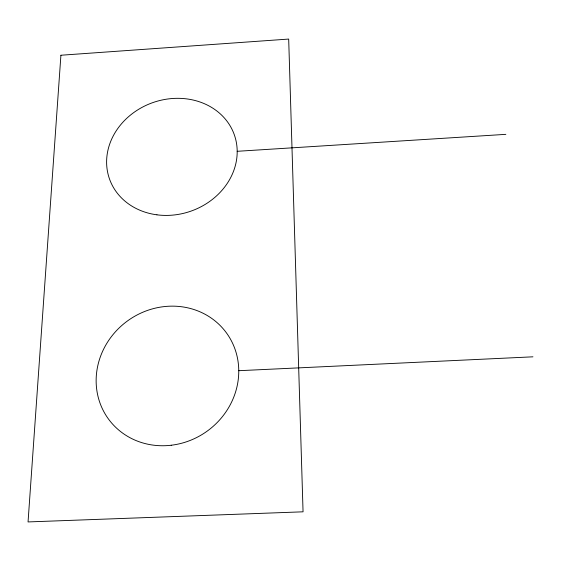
<?xml version="1.0" encoding="UTF-8"?>
<svg xmlns="http://www.w3.org/2000/svg" width="561" height="561" viewBox="0 0 561 561"><rect width="100%" height="100%" fill="white"/><g stroke="black" fill="none" stroke-linecap="round" stroke-linejoin="round"><path stroke-width="0.84" d="M237.191 151.302L505.847 134.345M238.755 370.702L532.95 356.817M60.911 55.237L28.05 521.933L303.059 511.814L288.684 39.067L60.911 55.237M171.224 445.238A73.035 67.993 -36.3 0 0 227.233 333.998A73.035 67.993 -36.3 0 0 103.897 348.605A73.035 67.993 -36.3 0 0 171.224 445.238M156.933 214.821A66.205 57.517 -19.5 0 0 234.421 135.089A66.205 57.517 -19.5 0 0 124.353 120.671A66.205 57.517 -19.5 0 0 156.933 214.821"/></g></svg>
